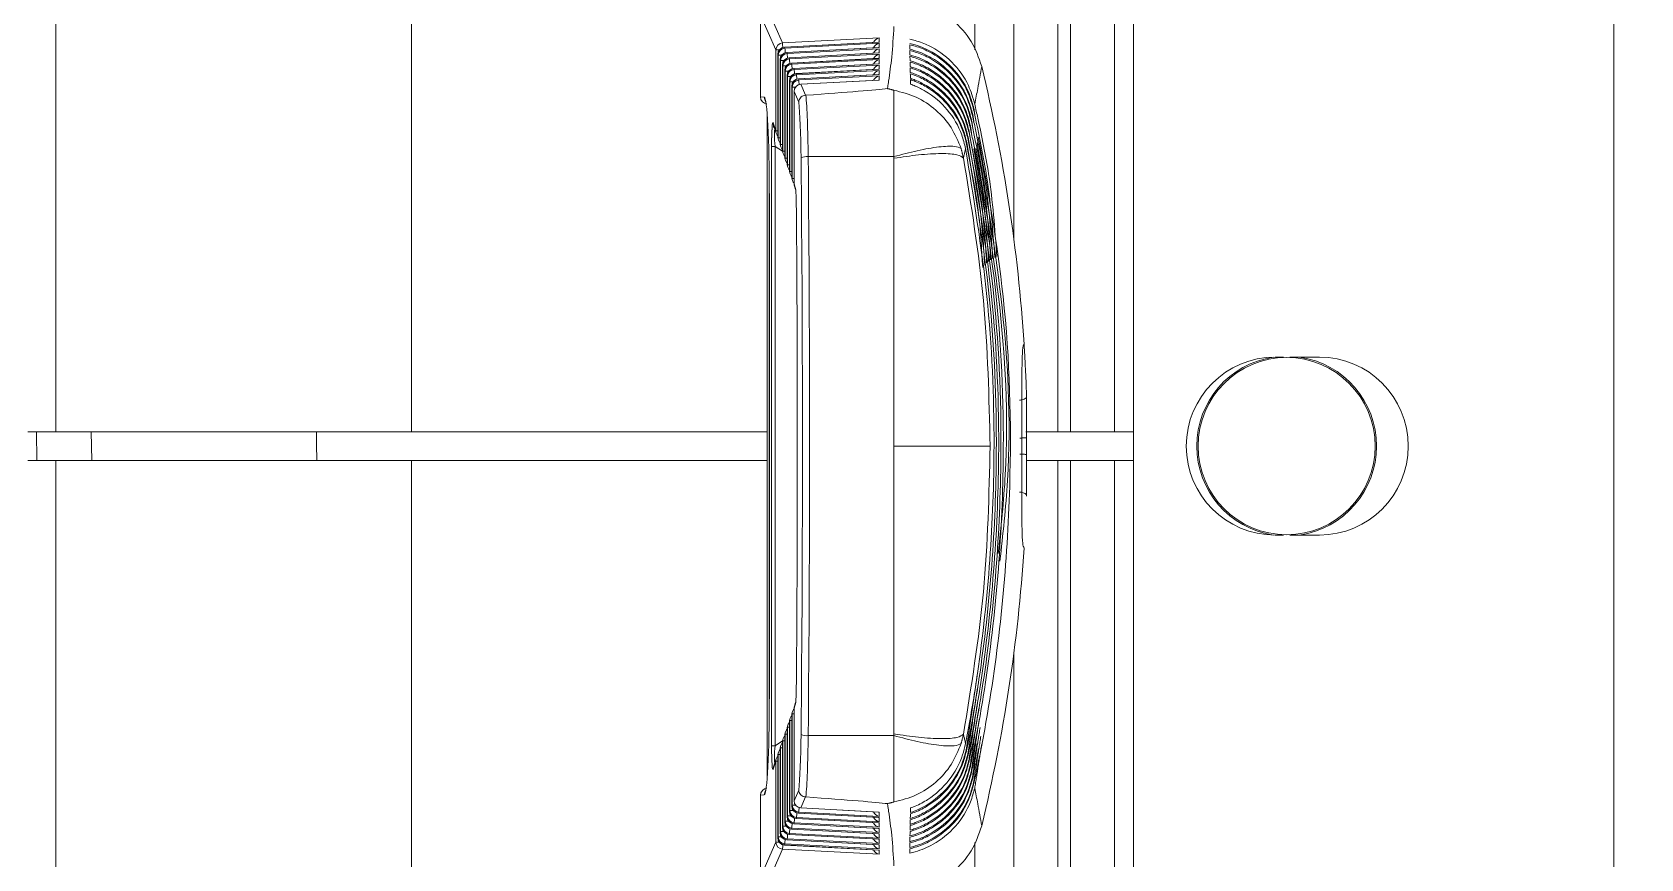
# Model space of a CAD drawing. Extents: x 2 to 136, y 1 to 99.
# Drawn here: x 101.306 to 103.567, y 44.71 to 45.872 of the extents above; entities that cross this region are included whole.
import ezdxf

# ---------------------------------------------------------------- set-up
doc = ezdxf.new("R2010")
doc.units = 0
doc.header["$MEASUREMENT"] = 0
doc.linetypes.add('SLD-Solid', pattern=[0])
doc.layers.add('OBJECT', color=7, linetype='CONTINUOUS')

msp = doc.modelspace()

# ---------------------------------------------------------------- linework, layer by layer
at = {"layer": 'OBJECT', "linetype": 'SLD-Solid', "lineweight": 15}
for p, q in [((103.5294, 44.4974), (103.5294, 53.47)), ((101.8394, 45.31), (101.8394, 47.2494)), ((102.6861, 45.5808), (102.6861, 47.2494)), ((101.3394, 45.31), (101.3394, 47.1549)), ((102.6312, 47.14), (102.6312, 45.8469)), ((102.748, 47.0698), (102.748, 45.31)), ((102.7654, 45.31), (102.7654, 46.2977)), ((102.8273, 46.2777), (102.8273, 45.31)), ((102.8544, 44.5417), (102.8544, 46.0383)), ((102.3394, 45.9055), (102.361, 45.8565)), ((102.3515, 45.8465), (102.3299, 45.8956)), ((102.3299, 45.7806), (102.3299, 45.8955)), ((102.361, 45.8565), (102.4969, 45.8635)), ((102.4957, 45.8576), (102.3636, 45.8505)), ((102.4969, 45.8576), (102.3637, 45.8504)), ((102.3643, 45.849), (102.4969, 45.8559)), ((102.4969, 45.8635), (102.4969, 45.8576)), ((102.4969, 45.8559), (102.4969, 45.85)), ((102.3515, 45.7327), (102.3515, 45.8465)), ((102.3562, 45.8465), (102.3515, 45.8465)), ((102.3542, 45.8405), (102.3542, 45.725)), ((102.3548, 45.8391), (102.3542, 45.8405)), ((102.3542, 45.8405), (102.3542, 45.725)), ((102.3542, 45.8405), (102.3542, 45.8405)), ((102.3595, 45.8391), (102.3548, 45.8391)), ((102.3548, 45.7232), (102.3548, 45.8391)), ((102.3574, 45.8331), (102.3574, 45.7155)), ((102.3575, 45.8331), (102.3574, 45.8331)), ((102.3581, 45.8317), (102.3575, 45.8331)), ((102.3575, 45.8331), (102.3575, 45.7155)), ((102.3581, 45.7137), (102.3581, 45.8317)), ((102.3628, 45.8317), (102.3581, 45.8317)), ((102.3636, 45.8505), (102.3637, 45.8504)), ((102.3637, 45.8504), (102.3643, 45.849)), ((102.4957, 45.85), (102.3669, 45.843)), ((102.4969, 45.85), (102.3669, 45.843)), ((102.3669, 45.843), (102.3675, 45.8416)), ((102.3669, 45.843), (102.3669, 45.843)), ((102.3675, 45.8416), (102.4969, 45.8483)), ((102.3678, 45.8352), (102.3675, 45.8416)), ((102.4957, 45.8424), (102.3702, 45.8356)), ((102.4969, 45.8424), (102.3702, 45.8355)), ((102.3702, 45.8356), (102.3702, 45.8355)), ((102.3702, 45.8355), (102.3708, 45.8341)), ((102.3708, 45.8341), (102.4969, 45.8407)), ((102.4957, 45.8348), (102.3735, 45.8282)), ((102.4969, 45.8347), (102.3735, 45.8281)), ((102.3741, 45.8267), (102.4969, 45.833)), ((102.4969, 45.8483), (102.4969, 45.8424)), ((102.4969, 45.8407), (102.4969, 45.8347)), ((102.4969, 45.833), (102.4969, 45.8271)), ((102.3607, 45.8256), (102.3607, 45.706)), ((102.3614, 45.8242), (102.3607, 45.8256)), ((102.3607, 45.8256), (102.3607, 45.706)), ((102.3607, 45.8256), (102.3607, 45.8256)), ((102.3614, 45.7042), (102.3614, 45.8242)), ((102.366, 45.8242), (102.3614, 45.8242)), ((102.364, 45.8182), (102.364, 45.6964)), ((102.3646, 45.8168), (102.364, 45.8182)), ((102.364, 45.8182), (102.364, 45.6964)), ((102.364, 45.8182), (102.364, 45.8182)), ((102.3693, 45.8168), (102.3646, 45.8168)), ((102.3646, 45.6946), (102.3646, 45.8168)), ((102.3673, 45.8107), (102.3673, 45.6869)), ((102.3679, 45.8093), (102.3673, 45.8107)), ((102.3673, 45.8107), (102.3673, 45.6869)), ((102.3673, 45.8107), (102.3673, 45.8107)), ((102.3679, 45.6851), (102.3679, 45.8093)), ((102.3726, 45.8093), (102.3679, 45.8093)), ((102.3735, 45.8282), (102.3735, 45.8281)), ((102.3735, 45.8281), (102.3741, 45.8267)), ((102.4957, 45.8271), (102.3767, 45.8207)), ((102.4969, 45.8271), (102.3767, 45.8207)), ((102.3767, 45.8207), (102.3774, 45.8192)), ((102.3767, 45.8207), (102.3767, 45.8207)), ((102.3774, 45.8192), (102.4969, 45.8254)), ((102.4957, 45.8195), (102.38, 45.8133)), ((102.4969, 45.8195), (102.38, 45.8132)), ((102.38, 45.8133), (102.38, 45.8132)), ((102.38, 45.8132), (102.3806, 45.8118)), ((102.3806, 45.8118), (102.4969, 45.8178)), ((102.4957, 45.8119), (102.3833, 45.8059)), ((102.4969, 45.8119), (102.3833, 45.8058)), ((102.3833, 45.8059), (102.3833, 45.8058)), ((102.3839, 45.8044), (102.4969, 45.8102)), ((102.4969, 45.8254), (102.4969, 45.8195)), ((102.4969, 45.8178), (102.4969, 45.8119)), ((102.4969, 45.8102), (102.4969, 45.8043)), ((102.3705, 45.8033), (102.3705, 45.6774)), ((102.3706, 45.8033), (102.3705, 45.8033)), ((102.3712, 45.8019), (102.3706, 45.8033)), ((102.3706, 45.8033), (102.3706, 45.6774)), ((102.3758, 45.8019), (102.3712, 45.8019)), ((102.3712, 45.6756), (102.3712, 45.8019)), ((102.3738, 45.7959), (102.3738, 45.6679)), ((102.3745, 45.7944), (102.3738, 45.7959)), ((102.3738, 45.7959), (102.3738, 45.6679)), ((102.3738, 45.7959), (102.3738, 45.7959)), ((102.3745, 45.6661), (102.3745, 45.7944)), ((102.3791, 45.7944), (102.3745, 45.7944)), ((102.3771, 45.7884), (102.3771, 45.6584)), ((102.3771, 45.7884), (102.3771, 45.6584)), ((102.3838, 45.7732), (102.3771, 45.7884)), ((102.3771, 45.7884), (102.3771, 45.7884)), ((102.3833, 45.8058), (102.3839, 45.8044)), ((102.4957, 45.8043), (102.3865, 45.7984)), ((102.3866, 45.7984), (102.3865, 45.7984)), ((102.4969, 45.8043), (102.3866, 45.7984)), ((102.3866, 45.7984), (102.3934, 45.7829)), ((102.3299, 45.7806), (102.3299, 45.7806)), ((102.3299, 45.7806), (102.3353, 45.7801)), ((102.3392, 45.7577), (102.3392, 44.8223)), ((102.3477, 45.744), (102.3515, 45.7327)), ((102.3482, 45.7407), (102.3521, 45.7295)), ((102.3483, 45.7404), (102.3483, 45.7376)), ((102.3542, 45.7327), (102.3515, 45.7327)), ((102.3542, 45.725), (102.3548, 45.7232)), ((102.3542, 45.725), (102.3542, 45.725)), ((102.3547, 45.7217), (102.3553, 45.72)), ((102.3548, 45.7232), (102.3574, 45.7232)), ((102.3574, 45.7155), (102.3575, 45.7155)), ((102.3575, 45.7155), (102.3581, 45.7137)), ((102.3455, 44.869), (102.3455, 45.711)), ((102.3455, 45.711), (102.3505, 45.711)), ((102.3609, 45.7042), (102.3505, 45.711)), ((102.3505, 45.711), (102.3505, 44.869)), ((102.358, 45.7122), (102.3586, 45.7104)), ((102.3581, 45.7137), (102.3607, 45.7137)), ((102.3607, 45.706), (102.3614, 45.7042)), ((102.3607, 45.706), (102.3607, 45.706)), ((102.3613, 45.7027), (102.3619, 45.7009)), ((102.3614, 45.7042), (102.364, 45.7042)), ((102.364, 45.6964), (102.3646, 45.6946)), ((102.364, 45.6964), (102.364, 45.6964)), ((102.3645, 45.6932), (102.3652, 45.6914)), ((102.3646, 45.6946), (102.3673, 45.6946)), ((102.5174, 45.6967), (102.3969, 45.6967)), ((102.3673, 45.6869), (102.3679, 45.6851)), ((102.3673, 45.6869), (102.3673, 45.6869)), ((102.3678, 45.6837), (102.3684, 45.6819)), ((102.3679, 45.6851), (102.3705, 45.6851)), ((102.3705, 45.6774), (102.3706, 45.6774)), ((102.3706, 45.6774), (102.3712, 45.6756)), ((102.3711, 45.6742), (102.3717, 45.6723)), ((102.3712, 45.6756), (102.3738, 45.6756)), ((102.3738, 45.6679), (102.3745, 45.6661)), ((102.3738, 45.6679), (102.3738, 45.6679)), ((102.3744, 45.6647), (102.375, 45.6628)), ((102.3745, 45.6661), (102.3771, 45.6661)), ((102.3771, 45.6584), (102.3788, 45.6535)), ((102.3771, 45.6584), (102.3771, 45.6584)), ((102.3776, 45.6551), (102.3793, 45.6503)), ((102.3423, 45.645), (102.3423, 44.935)), ((102.3424, 45.645), (102.3423, 45.645)), ((102.3424, 45.645), (102.3424, 44.935)), ((102.7004, 45.4334), (102.7004, 45.4334)), ((103.065, 45.415), (103.0534, 45.415)), ((103.1154, 45.415), (103.0737, 45.415)), ((101.3129, 45.27), (101.3125, 45.31)), ((101.3901, 45.27), (101.3894, 45.31)), ((102.3392, 45.31), (101.8394, 45.31)), ((102.8544, 45.31), (102.8273, 45.31)), ((101.3394, 43.4251), (101.3394, 45.27)), ((101.8394, 45.27), (102.3392, 45.27)), ((101.8394, 43.3306), (101.8394, 45.27)), ((102.748, 45.27), (102.748, 43.5102)), ((102.7654, 44.2823), (102.7654, 45.27)), ((102.8273, 45.27), (102.8544, 45.27)), ((102.8273, 45.27), (102.8273, 44.3023)), ((103.0534, 45.165), (103.065, 45.165)), ((103.0737, 45.165), (103.1154, 45.165)), ((102.7004, 45.1466), (102.7004, 45.1466)), ((102.6861, 43.3306), (102.6861, 44.9992)), ((102.3424, 44.935), (102.3423, 44.935)), ((102.3771, 44.9216), (102.3788, 44.9264)), ((102.3793, 44.9297), (102.3776, 44.9248)), ((102.3705, 44.9026), (102.3705, 44.7767)), ((102.3706, 44.9026), (102.3705, 44.9026)), ((102.3712, 44.9044), (102.3706, 44.9026)), ((102.3706, 44.9026), (102.3706, 44.7767)), ((102.3717, 44.9076), (102.3711, 44.9058)), ((102.3712, 44.7781), (102.3712, 44.9044)), ((102.3738, 44.9044), (102.3712, 44.9044)), ((102.3745, 44.9139), (102.3738, 44.9121)), ((102.3738, 44.9121), (102.3738, 44.7841)), ((102.3738, 44.9121), (102.3738, 44.7841)), ((102.3738, 44.9121), (102.3738, 44.9121)), ((102.375, 44.9172), (102.3744, 44.9153)), ((102.3771, 44.9139), (102.3745, 44.9139)), ((102.3745, 44.7856), (102.3745, 44.9139)), ((102.3771, 44.9216), (102.3771, 44.7916)), ((102.3771, 44.9216), (102.3771, 44.7916)), ((102.3771, 44.9216), (102.3771, 44.9216)), ((102.3619, 44.8791), (102.3613, 44.8773)), ((102.3646, 44.8854), (102.364, 44.8835)), ((102.364, 44.8835), (102.364, 44.7618)), ((102.364, 44.8835), (102.364, 44.7618)), ((102.364, 44.8835), (102.364, 44.8835)), ((102.3652, 44.8886), (102.3645, 44.8868)), ((102.3646, 44.7632), (102.3646, 44.8854)), ((102.3673, 44.8854), (102.3646, 44.8854)), ((102.3679, 44.8949), (102.3673, 44.8931)), ((102.3673, 44.8931), (102.3673, 44.7692)), ((102.3673, 44.8931), (102.3673, 44.7692)), ((102.3673, 44.8931), (102.3673, 44.8931)), ((102.3684, 44.8981), (102.3678, 44.8963)), ((102.3705, 44.8949), (102.3679, 44.8949)), ((102.3679, 44.7707), (102.3679, 44.8949)), ((102.5174, 44.8833), (102.3969, 44.8833)), ((102.3455, 44.869), (102.3505, 44.869)), ((102.3609, 44.8758), (102.3505, 44.869)), ((102.3548, 44.8568), (102.3542, 44.855)), ((102.3553, 44.86), (102.3547, 44.8583)), ((102.3574, 44.8568), (102.3548, 44.8568)), ((102.3548, 44.7409), (102.3548, 44.8568)), ((102.3574, 44.8645), (102.3574, 44.7469)), ((102.3575, 44.8645), (102.3574, 44.8645)), ((102.3581, 44.8663), (102.3575, 44.8645)), ((102.3575, 44.8645), (102.3575, 44.7469)), ((102.3586, 44.8696), (102.358, 44.8678)), ((102.3607, 44.8663), (102.3581, 44.8663)), ((102.3581, 44.7483), (102.3581, 44.8663)), ((102.3614, 44.8758), (102.3607, 44.874)), ((102.3607, 44.874), (102.3607, 44.7544)), ((102.3607, 44.874), (102.3607, 44.7544)), ((102.3607, 44.874), (102.3607, 44.874)), ((102.3614, 44.7558), (102.3614, 44.8758)), ((102.364, 44.8758), (102.3614, 44.8758)), ((102.3477, 44.836), (102.3515, 44.8473)), ((102.3521, 44.8505), (102.3482, 44.8393)), ((102.3515, 44.8473), (102.3542, 44.8473)), ((102.3515, 44.7335), (102.3515, 44.8473)), ((102.3542, 44.855), (102.3542, 44.7395)), ((102.3542, 44.855), (102.3542, 44.7395)), ((102.3542, 44.855), (102.3542, 44.855)), ((102.3299, 44.7994), (102.3353, 44.7999)), ((102.3299, 44.7994), (102.3299, 44.6845)), ((102.3299, 44.7994), (102.3299, 44.7994)), ((102.3838, 44.8068), (102.3771, 44.7916)), ((102.3771, 44.7916), (102.3771, 44.7916)), ((102.3866, 44.7816), (102.3934, 44.7971)), ((102.3673, 44.7692), (102.3679, 44.7707)), ((102.3673, 44.7692), (102.3673, 44.7692)), ((102.3679, 44.7707), (102.3726, 44.7707)), ((102.3705, 44.7767), (102.3706, 44.7767)), ((102.3706, 44.7767), (102.3712, 44.7781)), ((102.3712, 44.7781), (102.3758, 44.7781)), ((102.3738, 44.7841), (102.3745, 44.7856)), ((102.3738, 44.7841), (102.3738, 44.7841)), ((102.3745, 44.7856), (102.3791, 44.7856)), ((102.3806, 44.7682), (102.38, 44.7668)), ((102.38, 44.7668), (102.4969, 44.7605)), ((102.38, 44.7668), (102.38, 44.7667)), ((102.38, 44.7667), (102.4957, 44.7605)), ((102.4969, 44.7622), (102.3806, 44.7682)), ((102.3839, 44.7756), (102.3833, 44.7742)), ((102.3833, 44.7742), (102.4969, 44.7681)), ((102.3833, 44.7742), (102.3833, 44.7741)), ((102.3833, 44.7741), (102.4957, 44.7681)), ((102.4969, 44.7698), (102.3839, 44.7756)), ((102.3865, 44.7816), (102.4957, 44.7757)), ((102.3865, 44.7816), (102.3866, 44.7816)), ((102.3866, 44.7816), (102.4969, 44.7757)), ((102.4969, 44.7757), (102.4969, 44.7698)), ((102.4969, 44.7681), (102.4969, 44.7622)), ((102.3574, 44.7469), (102.3575, 44.7469)), ((102.3575, 44.7469), (102.3581, 44.7483)), ((102.3581, 44.7483), (102.3628, 44.7483)), ((102.3607, 44.7544), (102.3614, 44.7558)), ((102.3607, 44.7544), (102.3607, 44.7544)), ((102.3614, 44.7558), (102.366, 44.7558)), ((102.364, 44.7618), (102.3646, 44.7632)), ((102.364, 44.7618), (102.364, 44.7618)), ((102.3646, 44.7632), (102.3693, 44.7632)), ((102.3708, 44.7459), (102.3702, 44.7445)), ((102.3702, 44.7445), (102.4969, 44.7376)), ((102.3702, 44.7445), (102.3702, 44.7444)), ((102.3702, 44.7444), (102.4957, 44.7376)), ((102.4969, 44.7393), (102.3708, 44.7459)), ((102.3741, 44.7533), (102.3735, 44.7519)), ((102.3735, 44.7519), (102.4969, 44.7452)), ((102.3735, 44.7519), (102.3735, 44.7518)), ((102.3735, 44.7518), (102.4957, 44.7452)), ((102.4969, 44.747), (102.3741, 44.7533)), ((102.3774, 44.7608), (102.3767, 44.7593)), ((102.3767, 44.7593), (102.4957, 44.7529)), ((102.3767, 44.7593), (102.4969, 44.7529)), ((102.3767, 44.7593), (102.3767, 44.7593)), ((102.4969, 44.7546), (102.3774, 44.7608)), ((102.4969, 44.7605), (102.4969, 44.7546)), ((102.4969, 44.7529), (102.4969, 44.747)), ((102.4969, 44.7452), (102.4969, 44.7393)), ((102.3515, 44.7335), (102.3299, 44.6844)), ((102.3394, 44.6745), (102.361, 44.7235)), ((102.3515, 44.7335), (102.3562, 44.7335)), ((102.3542, 44.7395), (102.3548, 44.7409)), ((102.3542, 44.7395), (102.3542, 44.7395)), ((102.3548, 44.7409), (102.3595, 44.7409)), ((102.4969, 44.7165), (102.361, 44.7235)), ((102.3637, 44.7296), (102.3636, 44.7295)), ((102.3636, 44.7295), (102.4957, 44.7224)), ((102.3643, 44.731), (102.3637, 44.7296)), ((102.3637, 44.7296), (102.4969, 44.7224)), ((102.4969, 44.7241), (102.3643, 44.731)), ((102.3675, 44.7384), (102.3669, 44.737)), ((102.3669, 44.737), (102.4957, 44.73)), ((102.3669, 44.737), (102.4969, 44.73)), ((102.3669, 44.737), (102.3669, 44.737)), ((102.4969, 44.7317), (102.3675, 44.7384)), ((102.4969, 44.7376), (102.4969, 44.7317)), ((102.4969, 44.73), (102.4969, 44.7241)), ((102.4969, 44.7224), (102.4969, 44.7165)), ((102.6312, 44.7333), (102.6312, 43.44))]:
    msp.add_line(p, q, dxfattribs=at)
at = {"layer": 'OBJECT', "linetype": 'SLD-Solid', "lineweight": 15, "flags": 128}
for points in [[(102.3741, 45.8267), (102.3741, 45.8263), (102.3741, 45.8256), (102.3742, 45.8246), (102.3742, 45.8234), (102.3743, 45.8219), (102.3744, 45.8203), (102.3744, 45.8203)], [(102.3774, 45.8192), (102.3774, 45.8189), (102.3774, 45.8182), (102.3774, 45.8172), (102.3775, 45.8159), (102.3775, 45.8145), (102.3776, 45.8129), (102.3776, 45.8129)], [(102.3806, 45.8118), (102.3806, 45.8114), (102.3807, 45.8107), (102.3807, 45.8097), (102.3808, 45.8085), (102.3808, 45.807), (102.3809, 45.8054), (102.3809, 45.8054)], [(102.3839, 45.8044), (102.3839, 45.804), (102.3839, 45.8033), (102.384, 45.8023), (102.384, 45.8011), (102.3841, 45.7996), (102.3842, 45.798), (102.3842, 45.798)], [(102.3774, 44.7608), (102.3774, 44.7611), (102.3774, 44.7618), (102.3774, 44.7628), (102.3775, 44.7641), (102.3775, 44.7655), (102.3776, 44.7671), (102.3776, 44.7671)], [(102.3806, 44.7682), (102.3806, 44.7686), (102.3807, 44.7693), (102.3807, 44.7703), (102.3808, 44.7715), (102.3808, 44.7729), (102.3809, 44.7746), (102.3809, 44.7746)], [(102.3839, 44.7756), (102.3839, 44.776), (102.3839, 44.7767), (102.384, 44.7777), (102.384, 44.7789), (102.3841, 44.7804), (102.3842, 44.782), (102.3842, 44.782)], [(102.3741, 44.7533), (102.3741, 44.7537), (102.3741, 44.7544), (102.3742, 44.7554), (102.3742, 44.7566), (102.3743, 44.7581), (102.3744, 44.7597), (102.3744, 44.7597)]]:
    msp.add_lwpolyline(points, dxfattribs=at)
at = {"layer": 'OBJECT', "linetype": 'SLD-Solid', "lineweight": 15}
msp.add_circle((103.0694, 45.29), 0.1245, dxfattribs=at)
for centre, radius, start, end in [((104.1544, 45.29), 1.5, 209.9264, 65.3757), ((102.3616, 45.8464), 0.01, 93.231, 179.4238), ((102.5849, 45.8623), 0.224, 181.5072, 183.1459), ((102.3642, 45.8405), 0.01, 93.0837, 180), ((102.3642, 45.8404), 0.01, 93.2344, 179.4212), ((102.3648, 45.839), 0.01, 93.2344, 179.4212), ((102.3674, 45.8331), 0.01, 93.0837, 180), ((102.3675, 45.833), 0.01, 93.2327, 179.4229), ((102.3681, 45.8316), 0.01, 93.2344, 179.4221), ((102.3707, 45.8256), 0.01, 93.0837, 180), ((102.3708, 45.8255), 0.01, 93.2344, 179.4212), ((102.3714, 45.8241), 0.01, 93.2353, 179.4204), ((102.6629, 45.8579), 0.2987, 181.7118, 182.939), ((102.7362, 45.8458), 0.3656, 181.8241, 182.8245), ((102.374, 45.8182), 0.01, 93.0837, 180), ((102.374, 45.8181), 0.01, 93.2327, 179.4229), ((102.3747, 45.8167), 0.01, 93.2349, 179.4216), ((102.3773, 45.8107), 0.01, 93.0837, 180), ((102.3773, 45.8106), 0.01, 93.2344, 179.4212), ((102.3779, 45.8092), 0.01, 93.2344, 179.4221), ((102.3805, 45.8033), 0.01, 93.0837, 180), ((102.3806, 45.8032), 0.01, 93.2327, 179.4229), ((102.3812, 45.8018), 0.01, 93.2344, 179.4212), ((102.3838, 45.7959), 0.01, 93.0837, 180), ((100.4549, 45.29), 2.25, 3.6537, 13.7101), ((102.3839, 45.7958), 0.01, 93.2344, 179.4212), ((102.3845, 45.7943), 0.01, 93.2327, 179.4238), ((102.3871, 45.7884), 0.01, 93.0837, 180), ((102.3871, 45.7883), 0.01, 93.2344, 179.4212), ((102.3399, 45.7806), 0.01, 180, 265), ((102.3453, 45.7801), 0.01, 179.9763, 217.6334), ((102.6941, 45.7152), 0.3486, 176.0424, 180.697), ((102.3574, 45.7439), 0.00976, 179.5291, 198.9763), ((102.3613, 45.7326), 0.00976, 179.5291, 198.9763), ((102.3615, 45.7327), 0.01, 198.9828, 222.7995), ((102.3642, 45.725), 0.01, 180, 198.9828), ((102.3639, 45.7249), 0.00976, 179.5278, 198.9777), ((102.3646, 45.7231), 0.00976, 179.5275, 198.9763), ((102.3648, 45.7232), 0.01, 198.9828, 222.774), ((102.3674, 45.7155), 0.01, 180, 198.9828), ((102.3672, 45.7154), 0.00975, 179.5223, 198.9865), ((102.3678, 45.7136), 0.00976, 179.5291, 198.9763), ((102.3681, 45.7137), 0.01, 198.9828, 222.7486), ((102.3707, 45.706), 0.01, 180, 198.9828), ((102.3705, 45.7059), 0.00975, 179.5226, 198.9879), ((102.3711, 45.7041), 0.00975, 179.5262, 198.9827), ((102.3713, 45.7042), 0.01, 198.9828, 222.7231), ((102.374, 45.6964), 0.01, 180, 198.9828), ((102.3738, 45.6964), 0.00975, 179.5239, 198.9866), ((102.3744, 45.6946), 0.00976, 179.5291, 198.9763), ((102.3948, 45.6797), 0.0171, 82.9726, 117.5467), ((102.3746, 45.6946), 0.01, 198.9828, 222.6976), ((102.3773, 45.6869), 0.01, 180, 198.9828), ((102.377, 45.6869), 0.00975, 179.5226, 198.9879), ((102.3777, 45.685), 0.00976, 179.5278, 198.9777), ((102.3779, 45.6851), 0.01, 198.9828, 222.6721), ((102.3805, 45.6774), 0.01, 180, 198.9828), ((102.3803, 45.6773), 0.00975, 179.5239, 198.9866), ((102.3809, 45.6755), 0.00976, 179.5291, 198.9763), ((102.3812, 45.6756), 0.01, 198.9828, 222.6466), ((102.3838, 45.6679), 0.01, 180, 198.9828), ((102.3836, 45.6678), 0.00975, 179.5262, 198.9827), ((102.3842, 45.666), 0.00976, 179.5278, 198.9777), ((102.3844, 45.6661), 0.01, 198.9828, 222.6211), ((102.3871, 45.6584), 0.01, 180, 198.9828), ((102.3868, 45.6583), 0.00975, 179.5239, 198.9866), ((102.3885, 45.6535), 0.00976, 179.5278, 198.9777), ((103.0534, 45.29), 0.125, 90, 270), ((103.0694, 45.29), 0.1263, 98.4067, 261.5933), ((103.0694, 45.29), 0.1263, 278.3307, 81.6693), ((103.1154, 45.29), 0.125, 270, 90), ((100.4549, 45.29), 2.25, 346.2899, 356.3463), ((102.3871, 44.9216), 0.01, 161.0172, 180), ((102.3868, 44.9217), 0.00975, 161.0134, 180.4761), ((102.3885, 44.9265), 0.00976, 161.0223, 180.4722), ((102.3779, 44.8949), 0.01, 137.3279, 161.0172), ((102.3805, 44.9026), 0.01, 161.0172, 180), ((102.3803, 44.9027), 0.00975, 161.0134, 180.4761), ((102.3809, 44.9045), 0.00976, 161.0237, 180.4709), ((102.3812, 44.9044), 0.01, 137.3534, 161.0172), ((102.3838, 44.9121), 0.01, 161.0172, 180), ((102.3836, 44.9122), 0.00975, 161.0135, 180.4777), ((102.3842, 44.914), 0.00976, 161.0223, 180.4722), ((102.3844, 44.9139), 0.01, 137.3789, 161.0172), ((102.3711, 44.8759), 0.00975, 161.0135, 180.4777), ((102.3713, 44.8758), 0.01, 137.2769, 161.0172), ((102.374, 44.8835), 0.01, 161.0172, 180), ((102.3738, 44.8836), 0.00975, 161.0134, 180.4761), ((102.3744, 44.8854), 0.00976, 161.0237, 180.4709), ((102.3746, 44.8854), 0.01, 137.3024, 161.0172), ((102.3773, 44.8931), 0.01, 161.0172, 180), ((102.377, 44.8931), 0.00975, 161.0135, 180.4777), ((102.3777, 44.895), 0.00976, 161.0237, 180.4725), ((102.3948, 44.9002), 0.0171, 242.4533, 277.0274), ((102.3642, 44.855), 0.01, 161.0172, 180), ((102.3639, 44.8551), 0.00976, 161.0223, 180.4722), ((102.3646, 44.8569), 0.00976, 161.0237, 180.4725), ((102.3648, 44.8568), 0.01, 137.226, 161.0172), ((102.3674, 44.8645), 0.01, 161.0172, 180), ((102.3672, 44.8646), 0.00975, 161.0134, 180.4761), ((102.3678, 44.8664), 0.00976, 161.0237, 180.4709), ((102.3681, 44.8663), 0.01, 137.2514, 161.0172), ((102.3707, 44.874), 0.01, 161.0172, 180), ((102.3705, 44.8741), 0.00975, 161.0173, 180.4738), ((102.3574, 44.8361), 0.00976, 161.0237, 180.4709), ((102.3613, 44.8473), 0.00976, 161.0223, 180.4722), ((102.3615, 44.8473), 0.01, 137.2005, 161.0172), ((102.3399, 44.7994), 0.01, 95, 180), ((102.3453, 44.7999), 0.01, 142.3666, 180.0237), ((102.3871, 44.7916), 0.01, 180, 266.9163), ((102.3871, 44.7917), 0.01, 180.5798, 266.7629), ((102.3773, 44.7692), 0.01, 180, 266.9163), ((102.3773, 44.7693), 0.01, 180.5798, 266.7629), ((102.3779, 44.7708), 0.01, 180.5769, 266.7683), ((102.3805, 44.7767), 0.01, 180, 266.9163), ((102.3806, 44.7768), 0.01, 180.5778, 266.7683), ((102.3812, 44.7782), 0.01, 180.5763, 266.7697), ((102.3838, 44.7841), 0.01, 180, 266.9163), ((102.3839, 44.7842), 0.01, 180.5778, 266.7683), ((102.3845, 44.7857), 0.01, 180.5769, 266.7683), ((102.3674, 44.7469), 0.01, 180, 266.9163), ((102.3675, 44.747), 0.01, 180.5778, 266.7683), ((102.3681, 44.7484), 0.01, 180.5769, 266.7683), ((102.3707, 44.7544), 0.01, 180, 266.9163), ((102.3708, 44.7545), 0.01, 180.5778, 266.7683), ((102.3714, 44.7559), 0.01, 180.5806, 266.762), ((102.374, 44.7618), 0.01, 180, 266.9163), ((102.374, 44.7619), 0.01, 180.5798, 266.7629), ((102.3747, 44.7633), 0.01, 180.576, 266.7692), ((101.579, 44.7736), 0.7894, 357.4426, 357.9064), ((102.6305, 44.7385), 0.2598, 176.9718, 178.3796), ((102.3616, 44.7336), 0.01, 180.5769, 266.7683), ((102.3642, 44.7395), 0.01, 180, 266.9163), ((102.3642, 44.7396), 0.01, 180.5798, 266.7629), ((102.3648, 44.741), 0.01, 180.5798, 266.7629), ((102.6218, 44.7161), 0.2609, 176.9702, 178.3768), ((102.6479, 44.7227), 0.2838, 177.0287, 178.3206)]:
    msp.add_arc(centre, radius, start, end, dxfattribs=at)
for centre, major_axis, ratio, start_param, end_param in [((102.4974, 45.8536), (0.00731, 0.0077), 0.885668, 0.872583, 1.900342), ((102.4974, 45.846), (0.00731, 0.0077), 0.885668, 0.872583, 1.900342), ((102.4974, 45.8384), (0.00731, 0.0077), 0.885668, 0.872583, 1.900342), ((102.4974, 45.8307), (0.00731, 0.0077), 0.885668, 0.872583, 1.900342), ((102.4974, 45.8231), (0.00731, 0.0077), 0.885668, 0.872583, 1.900342), ((102.4974, 45.8155), (0.00731, 0.0077), 0.885668, 0.872583, 1.900342), ((102.4974, 45.8079), (0.00731, 0.0077), 0.885668, 0.872583, 1.900342), ((102.4974, 45.8003), (0.00731, 0.0077), 0.885668, 0.872583, 1.900342), ((100.2277, 45.675), (2.2897, 0.1191), 0.00637, 5.952606, 6.193719), ((102.3352, 45.6446), (0, 0.1355), 0.052561, 4.715395, 6.278595), ((102.3812, 45.675), (0, 0.11), 0.052802, 4.894143, 5.815677), ((102.3912, 45.675), (0, 0.12), 0.048402, 4.894143, 5.830764), ((102.3481, 45.6963), (-0.0008, 0.0482), 0.049658, 6.132152, 7.543678), ((102.358, 45.6963), (-0.0068, 0.04), 0.131783, 0.235307, 0.687541), ((102.358, 45.6963), (-0.0068, 0.04), 0.131783, 0.687541, 1.17247), ((102.2706, 45.29), (0, 2.24), 0.052802, 4.530635, 4.894143), ((102.2806, 45.29), (0, 2.25), 0.052568, 4.530635, 4.894143), ((102.2671, 45.29), (0, 2.1693), 0.052827, 4.557874, 4.866904), ((102.7117, 45.29), (0, 0.1429), 0.054262, 1.485384, 1.656209), ((102.3352, 44.9354), (0, 0.1355), 0.052561, 3.146183, 4.709383), ((102.3812, 44.905), (0, 0.11), 0.052802, 3.609101, 4.530635), ((102.3912, 44.905), (0, 0.12), 0.048402, 3.594014, 4.530635), ((102.3481, 44.8837), (0.0008, 0.0482), 0.049658, 1.8811, 3.292626), ((102.358, 44.8837), (0.0068, 0.04), 0.131783, 1.969122, 2.906286), ((100.2277, 44.905), (2.2897, -0.1191), 0.00637, 0.089466, 0.33058), ((102.4974, 44.7797), (-0.00731, 0.0077), 0.885668, 1.241251, 2.26901), ((102.4974, 44.7721), (-0.00731, 0.0077), 0.885668, 1.241251, 2.26901), ((102.4974, 44.7645), (-0.00731, 0.0077), 0.885668, 1.241251, 2.26901), ((102.4974, 44.7569), (-0.00731, 0.0077), 0.885668, 1.241251, 2.26901), ((102.4974, 44.7493), (-0.00731, 0.0077), 0.885668, 1.241251, 2.26901), ((102.4974, 44.7416), (-0.00731, 0.0077), 0.885668, 1.241251, 2.26901), ((102.4974, 44.734), (-0.00731, 0.0077), 0.885668, 1.241251, 2.26901), ((102.4974, 44.7264), (-0.00731, 0.0077), 0.885668, 1.241251, 2.26901)]:
    msp.add_ellipse(centre, major_axis=major_axis, ratio=ratio, start_param=start_param, end_param=end_param, dxfattribs=at)
for points, knots in [([(102.5246, 45.915), (102.5381, 45.9136), (102.565, 45.9109), (102.6007, 45.8901), (102.6281, 45.8604), (102.6366, 45.8355), (102.6408, 45.8234)], [0, 0, 0, 0, 0.253584, 0.507164, 0.760847, 1, 1, 1, 1]), ([(102.5084, 45.7923), (102.5085, 45.793), (102.509, 45.7966), (102.5112, 45.8113), (102.5152, 45.8398), (102.5166, 45.8653), (102.5174, 45.8796)], [0, 0, 0, 0, 0.024148, 0.120739, 0.507103, 1, 1, 1, 1]), ([(102.5396, 45.8619), (102.5422, 45.8612), (102.5513, 45.859), (102.5727, 45.8508), (102.6003, 45.831), (102.6221, 45.8012), (102.6285, 45.7794), (102.6311, 45.7705)], [0, 0, 0, 0, 0.059775, 0.20716, 0.501411, 0.795934, 1, 1, 1, 1]), ([(102.6298, 45.7641), (102.6281, 45.7705), (102.6228, 45.7901), (102.6044, 45.8193), (102.5763, 45.8422), (102.5533, 45.8522), (102.5423, 45.855), (102.5397, 45.8556)], [0, 0, 0, 0, 0.148505, 0.448597, 0.748256, 0.940445, 1, 1, 1, 1]), ([(102.5397, 45.8538), (102.5423, 45.8532), (102.5514, 45.8509), (102.5726, 45.8423), (102.5999, 45.8222), (102.6209, 45.7924), (102.6271, 45.771), (102.6295, 45.7624)], [0, 0, 0, 0, 0.059496, 0.20846, 0.505894, 0.803609, 1, 1, 1, 1]), ([(102.5398, 45.8476), (102.5398, 45.8484), (102.5398, 45.8505), (102.5397, 45.8526), (102.5397, 45.8538)], [0, 0, 0, 0, 0.412531, 1, 1, 1, 1]), ([(102.6282, 45.7561), (102.6265, 45.7625), (102.6213, 45.7821), (102.603, 45.8114), (102.5753, 45.8341), (102.5528, 45.8441), (102.5424, 45.8469), (102.5398, 45.8476)], [0, 0, 0, 0, 0.150135, 0.453531, 0.756488, 0.940721, 1, 1, 1, 1]), ([(102.5399, 45.8458), (102.5424, 45.8451), (102.5514, 45.8426), (102.5724, 45.8338), (102.5995, 45.8133), (102.6198, 45.7835), (102.6257, 45.7625), (102.6279, 45.7544)], [0, 0, 0, 0, 0.059218, 0.209832, 0.510595, 0.811654, 1, 1, 1, 1]), ([(102.54, 45.8395), (102.54, 45.8404), (102.5399, 45.8425), (102.5399, 45.8445), (102.5399, 45.8458)], [0, 0, 0, 0, 0.412496, 1, 1, 1, 1]), ([(102.6266, 45.748), (102.6249, 45.7545), (102.6197, 45.7741), (102.6016, 45.8035), (102.5743, 45.826), (102.5524, 45.8359), (102.5425, 45.8388), (102.54, 45.8395)], [0, 0, 0, 0, 0.151845, 0.458695, 0.765102, 0.940995, 1, 1, 1, 1]), ([(102.54, 45.8377), (102.5425, 45.837), (102.5514, 45.8344), (102.5723, 45.8252), (102.599, 45.8043), (102.6186, 45.7747), (102.6242, 45.7541), (102.6263, 45.7464)], [0, 0, 0, 0, 0.058943, 0.211284, 0.515533, 0.820091, 1, 1, 1, 1]), ([(102.5401, 45.8314), (102.5401, 45.8322), (102.5401, 45.8344), (102.54, 45.8364), (102.54, 45.8377)], [0, 0, 0, 0, 0.412465, 1, 1, 1, 1]), ([(102.625, 45.74), (102.6233, 45.7465), (102.6182, 45.7661), (102.6001, 45.7956), (102.5733, 45.8179), (102.552, 45.8278), (102.5426, 45.8306), (102.5401, 45.8314)], [0, 0, 0, 0, 0.153634, 0.464105, 0.774128, 0.941266, 1, 1, 1, 1]), ([(102.5402, 45.8295), (102.5426, 45.8288), (102.5514, 45.8261), (102.5721, 45.8166), (102.5986, 45.7953), (102.6174, 45.7658), (102.6227, 45.7456), (102.6246, 45.7384)], [0, 0, 0, 0, 0.058671, 0.212823, 0.520728, 0.828955, 1, 1, 1, 1]), ([(102.5403, 45.8232), (102.5403, 45.8241), (102.5402, 45.8262), (102.5402, 45.8283), (102.5402, 45.8295)], [0, 0, 0, 0, 0.412428, 1, 1, 1, 1]), ([(102.6233, 45.732), (102.6216, 45.7385), (102.6166, 45.7581), (102.5986, 45.7876), (102.5723, 45.8097), (102.5515, 45.8196), (102.5427, 45.8224), (102.5403, 45.8232)], [0, 0, 0, 0, 0.15551, 0.469778, 0.78359, 0.941533, 1, 1, 1, 1]), ([(102.5403, 45.8214), (102.5427, 45.8206), (102.5515, 45.8178), (102.5719, 45.808), (102.5981, 45.7862), (102.6161, 45.7568), (102.6212, 45.7371), (102.623, 45.7304)], [0, 0, 0, 0, 0.058402, 0.214452, 0.526192, 0.838269, 1, 1, 1, 1]), ([(102.5405, 45.815), (102.5404, 45.8159), (102.5404, 45.818), (102.5403, 45.8201), (102.5403, 45.8214)], [0, 0, 0, 0, 0.412395, 1, 1, 1, 1]), ([(102.6216, 45.724), (102.62, 45.7305), (102.615, 45.7501), (102.5971, 45.7797), (102.5712, 45.8016), (102.5511, 45.8114), (102.5428, 45.8142), (102.5405, 45.815)], [0, 0, 0, 0, 0.157483, 0.475733, 0.793525, 0.941799, 1, 1, 1, 1]), ([(102.5405, 45.8132), (102.5428, 45.8124), (102.5515, 45.8094), (102.5718, 45.7993), (102.5975, 45.7771), (102.6149, 45.7479), (102.6197, 45.7286), (102.6213, 45.7224)], [0, 0, 0, 0, 0.058136, 0.216179, 0.531949, 0.848067, 1, 1, 1, 1]), ([(102.5406, 45.8067), (102.5406, 45.8076), (102.5406, 45.8098), (102.5405, 45.8119), (102.5405, 45.8132)], [0, 0, 0, 0, 0.412352, 1, 1, 1, 1]), ([(102.6199, 45.716), (102.6183, 45.7225), (102.6134, 45.7422), (102.5956, 45.7718), (102.5701, 45.7934), (102.5506, 45.8031), (102.5429, 45.8059), (102.5406, 45.8067)], [0, 0, 0, 0, 0.159552, 0.48199, 0.803962, 0.94206, 1, 1, 1, 1]), ([(102.6408, 45.8233), (102.639, 45.813), (102.6359, 45.7954), (102.6325, 45.7778), (102.6311, 45.7705)], [0, 0, 0, 0, 0.58145, 1, 1, 1, 1]), ([(102.5174, 45.6967), (102.5174, 45.7074), (102.5174, 45.7287), (102.5174, 45.756), (102.5174, 45.778), (102.5174, 45.786), (102.5174, 45.79)], [0, 0, 0, 0, 0.250001, 0.499999, 0.750001, 1, 1, 1, 1]), ([(102.5174, 45.79), (102.5281, 45.7873), (102.5495, 45.7818), (102.5771, 45.7631), (102.5995, 45.7384), (102.6077, 45.718), (102.6119, 45.7079)], [0, 0, 0, 0, 0.25, 0.499999, 0.75, 1, 1, 1, 1]), ([(102.5407, 45.8049), (102.5429, 45.8041), (102.5515, 45.801), (102.5716, 45.7906), (102.597, 45.768), (102.6136, 45.7389), (102.6181, 45.7201), (102.6195, 45.7144)], [0, 0, 0, 0, 0.057873, 0.218012, 0.538017, 0.858387, 1, 1, 1, 1]), ([(102.5408, 45.7984), (102.5408, 45.7993), (102.5407, 45.8015), (102.5407, 45.8036), (102.5407, 45.8049)], [0, 0, 0, 0, 0.412313, 1, 1, 1, 1]), ([(102.6181, 45.708), (102.6165, 45.7145), (102.6117, 45.7342), (102.5941, 45.7639), (102.5691, 45.7852), (102.5502, 45.7949), (102.543, 45.7976), (102.5408, 45.7984)], [0, 0, 0, 0, 0.161729, 0.488571, 0.814942, 0.942319, 1, 1, 1, 1]), ([(102.3934, 45.7829), (102.3922, 45.7827), (102.39, 45.7824), (102.3871, 45.7806), (102.385, 45.778), (102.384, 45.7755), (102.3838, 45.7738), (102.3838, 45.7733), (102.3838, 45.7732)], [0, 0, 0, 0, 0.219277, 0.438503, 0.659241, 0.882982, 0.985818, 1, 1, 1, 1]), ([(102.6295, 45.7624), (102.6309, 45.7559), (102.6378, 45.7233), (102.652, 45.6548), (102.6565, 45.5917), (102.6592, 45.5552)], [0, 0, 0, 0, 0.095442, 0.477265, 1, 1, 1, 1]), ([(102.6311, 45.7705), (102.6325, 45.7639), (102.6396, 45.7314), (102.6544, 45.6606), (102.6593, 45.5951), (102.6622, 45.5563)], [0, 0, 0, 0, 0.09231, 0.461609, 1, 1, 1, 1]), ([(102.6246, 45.7384), (102.626, 45.7319), (102.6326, 45.6992), (102.6451, 45.6367), (102.6486, 45.5798), (102.6505, 45.5495)], [0, 0, 0, 0, 0.104797, 0.524043, 1, 1, 1, 1]), ([(102.6263, 45.7464), (102.6276, 45.7399), (102.6344, 45.7072), (102.6474, 45.6429), (102.6512, 45.584), (102.6533, 45.5518)], [0, 0, 0, 0, 0.101684, 0.508481, 1, 1, 1, 1]), ([(102.6279, 45.7544), (102.6293, 45.7479), (102.6361, 45.7153), (102.6497, 45.6489), (102.6539, 45.588), (102.6562, 45.5537)], [0, 0, 0, 0, 0.098567, 0.492889, 1, 1, 1, 1]), ([(102.6199, 44.864), (102.6212, 44.8705), (102.6275, 44.9033), (102.6508, 45.0416), (102.6662, 45.2481), (102.6558, 45.5008), (102.6319, 45.6443), (102.6199, 45.716)], [0, 0, 0, 0, 0.023339, 0.116711, 0.491126, 0.745563, 1, 1, 1, 1]), ([(102.6213, 45.7224), (102.6225, 45.7158), (102.6289, 45.6831), (102.6404, 45.6241), (102.6434, 45.5707), (102.645, 45.544)], [0, 0, 0, 0, 0.111002, 0.555076, 1, 1, 1, 1]), ([(102.6216, 44.856), (102.6229, 44.8625), (102.6294, 44.8952), (102.6531, 45.0335), (102.6695, 45.2426), (102.6594, 45.5008), (102.6342, 45.6496), (102.6216, 45.724)], [0, 0, 0, 0, 0.022904, 0.114532, 0.481956, 0.740978, 1, 1, 1, 1]), ([(102.623, 45.7304), (102.6243, 45.7239), (102.6308, 45.6912), (102.6427, 45.6304), (102.646, 45.5754), (102.6477, 45.5469)], [0, 0, 0, 0, 0.107902, 0.539574, 1, 1, 1, 1]), ([(102.6233, 44.848), (102.6246, 44.8545), (102.6312, 44.8872), (102.6554, 45.0254), (102.6727, 45.2372), (102.663, 45.5009), (102.6365, 45.655), (102.6233, 45.732)], [0, 0, 0, 0, 0.022484, 0.112433, 0.473119, 0.736559, 1, 1, 1, 1]), ([(102.6298, 44.8159), (102.6312, 44.8225), (102.6382, 44.8551), (102.6644, 44.9929), (102.6855, 45.2152), (102.6785, 45.4876), (102.6494, 45.6497), (102.636, 45.7241)], [0, 0, 0, 0, 0.021872, 0.109374, 0.460235, 0.752211, 1, 1, 1, 1]), ([(102.6664, 45.1282), (102.6706, 45.1659), (102.6843, 45.2895), (102.6738, 45.4876), (102.6468, 45.6444), (102.6344, 45.7161)], [0, 0, 0, 0, 0.192725, 0.630551, 1, 1, 1, 1]), ([(102.5174, 45.6967), (102.5286, 45.6997), (102.5516, 45.7058), (102.582, 45.7109), (102.6044, 45.712), (102.6094, 45.7092), (102.6119, 45.7079)], [0, 0, 0, 0, 0.241561, 0.499999, 0.758437, 1, 1, 1, 1]), ([(102.5174, 45.6943), (102.5292, 45.6961), (102.5535, 45.6998), (102.5853, 45.7015), (102.6084, 45.7), (102.613, 45.6964), (102.6152, 45.6947)], [0, 0, 0, 0, 0.24117, 0.5, 0.758828, 1, 1, 1, 1]), ([(102.5174, 45.29), (102.5174, 45.3578), (102.5174, 45.4934), (102.5174, 45.6273), (102.5174, 45.6943)], [0, 0, 0, 0, 0.5, 1, 1, 1, 1]), ([(102.6152, 45.6947), (102.6261, 45.6282), (102.6479, 45.4941), (102.6511, 45.3584), (102.6527, 45.29)], [0, 0, 0, 0, 0.496376, 1, 1, 1, 1]), ([(102.6181, 44.872), (102.6194, 44.8786), (102.6256, 44.9113), (102.6484, 45.0498), (102.6629, 45.2536), (102.6522, 45.5007), (102.6295, 45.6389), (102.6181, 45.708)], [0, 0, 0, 0, 0.023792, 0.118973, 0.500647, 0.750324, 1, 1, 1, 1]), ([(102.6195, 45.7144), (102.6208, 45.7078), (102.6271, 45.6751), (102.6381, 45.6176), (102.6409, 45.5658), (102.6422, 45.5408)], [0, 0, 0, 0, 0.114095, 0.570548, 1, 1, 1, 1]), ([(102.625, 44.84), (102.6263, 44.8465), (102.633, 44.8792), (102.6577, 45.0173), (102.6758, 45.2317), (102.6674, 45.49), (102.6418, 45.6386), (102.6299, 45.7076)], [0, 0, 0, 0, 0.022909, 0.114561, 0.482069, 0.759838, 1, 1, 1, 1]), ([(102.664, 45.139), (102.6679, 45.1759), (102.6808, 45.2959), (102.6702, 45.4876), (102.6444, 45.639), (102.6327, 45.7081)], [0, 0, 0, 0, 0.194364, 0.632526, 1, 1, 1, 1]), ([(102.3788, 45.6535), (102.379, 45.6526), (102.3794, 45.6507), (102.3799, 45.6434), (102.3802, 45.634), (102.3803, 45.6271), (102.3803, 45.6239)], [0, 0, 0, 0, 0.261879, 0.524405, 0.776416, 1, 1, 1, 1]), ([(102.7004, 45.1466), (102.6996, 45.1481), (102.6982, 45.1512), (102.6973, 45.1756), (102.6972, 45.2116), (102.6974, 45.2568), (102.6975, 45.3059), (102.6973, 45.3532), (102.6972, 45.3934), (102.6978, 45.4217), (102.699, 45.4325), (102.7001, 45.4332), (102.7004, 45.4334)], [0, 0, 0, 0, 0.106547, 0.213092, 0.319763, 0.426916, 0.534499, 0.642267, 0.74996, 0.857311, 0.964156, 1, 1, 1, 1]), ([(102.7004, 45.4334), (102.7005, 45.4318), (102.7007, 45.4287), (102.7021, 45.4041), (102.7033, 45.3781), (102.7038, 45.362), (102.7039, 45.3597)], [0, 0, 0, 0, 0.315568, 0.631102, 0.947588, 1, 1, 1, 1]), ([(102.694, 45.3547), (102.6943, 45.3547), (102.695, 45.3547), (102.6968, 45.3549), (102.6994, 45.3554), (102.7019, 45.3566), (102.7036, 45.3581), (102.7038, 45.3592), (102.7039, 45.3597)], [0, 0, 0, 0, 0.048559, 0.140158, 0.355129, 0.570093, 0.785038, 1, 1, 1, 1]), ([(102.7038, 45.3603), (102.7039, 45.3454), (102.7039, 45.3267), (102.704, 45.3064), (102.704, 45.3022)], [0, 0, 0, 0, 0.791837, 1, 1, 1, 1]), ([(101.3394, 45.31), (101.384, 45.31), (101.4741, 45.31), (101.6421, 45.31), (101.7665, 45.31), (101.8394, 45.31)], [0, 0, 0, 0, 0.287513, 0.581795, 1, 1, 1, 1]), ([(102.748, 45.31), (102.7469, 45.31), (102.7449, 45.31), (102.7331, 45.31), (102.7186, 45.31), (102.7073, 45.31), (102.7027, 45.31)], [0, 0, 0, 0, 0.271384, 0.542769, 0.814151, 1, 1, 1, 1]), ([(102.8273, 45.31), (102.8204, 45.31), (102.8064, 45.31), (102.7878, 45.31), (102.7738, 45.31), (102.7669, 45.31), (102.7658, 45.31), (102.7654, 45.31)], [0, 0, 0, 0, 0.222088, 0.444175, 0.666265, 0.888359, 1, 1, 1, 1]), ([(102.5174, 45.29), (102.5174, 45.2222), (102.5174, 45.0866), (102.5174, 44.9527), (102.5174, 44.8857)], [0, 0, 0, 0, 0.5, 1, 1, 1, 1]), ([(102.5174, 45.29), (102.534, 45.29), (102.5682, 45.29), (102.6129, 45.29), (102.6446, 45.29), (102.6501, 45.29), (102.6527, 45.29)], [0, 0, 0, 0, 0.240773, 0.5, 0.759226, 1, 1, 1, 1]), ([(102.6152, 44.8853), (102.6261, 44.9518), (102.6479, 45.0859), (102.6511, 45.2216), (102.6527, 45.29)], [0, 0, 0, 0, 0.496376, 1, 1, 1, 1]), ([(102.6942, 45.3013), (102.6947, 45.3013), (102.6956, 45.3013), (102.6975, 45.3014), (102.6998, 45.3014), (102.7023, 45.3016), (102.7038, 45.3019), (102.7039, 45.3021), (102.704, 45.3022)], [0, 0, 0, 0, 0.101754, 0.16024, 0.370185, 0.580115, 0.790058, 1, 1, 1, 1]), ([(101.8394, 45.27), (101.8163, 45.27), (101.7377, 45.27), (101.6033, 45.27), (101.4585, 45.27), (101.3738, 45.27), (101.3394, 45.27)], [0, 0, 0, 0, 0.132965, 0.450433, 0.777108, 1, 1, 1, 1]), ([(102.704, 45.2778), (102.7039, 45.2779), (102.7038, 45.2781), (102.7023, 45.2784), (102.6998, 45.2786), (102.6975, 45.2786), (102.6956, 45.2787), (102.6947, 45.2787), (102.6942, 45.2787)], [0, 0, 0, 0, 0.209942, 0.419885, 0.629815, 0.83976, 0.898246, 1, 1, 1, 1]), ([(102.704, 45.2778), (102.7039, 45.2617), (102.7039, 45.2414), (102.7039, 45.2234), (102.7038, 45.2197)], [0, 0, 0, 0, 0.791812, 1, 1, 1, 1]), ([(102.704, 45.27), (102.7048, 45.27), (102.7126, 45.27), (102.7255, 45.27), (102.7396, 45.27), (102.7465, 45.27), (102.7476, 45.27), (102.748, 45.27)], [0, 0, 0, 0, 0.035311, 0.310724, 0.586138, 0.861558, 1, 1, 1, 1]), ([(102.7654, 45.27), (102.7665, 45.27), (102.7686, 45.27), (102.7802, 45.27), (102.7967, 45.27), (102.8134, 45.27), (102.8238, 45.27), (102.8273, 45.27)], [0, 0, 0, 0, 0.222101, 0.444199, 0.666298, 0.888389, 1, 1, 1, 1]), ([(102.7039, 45.2203), (102.7038, 45.2208), (102.7036, 45.2219), (102.7019, 45.2234), (102.6994, 45.2246), (102.6968, 45.2251), (102.695, 45.2253), (102.6943, 45.2253), (102.694, 45.2253)], [0, 0, 0, 0, 0.214962, 0.429907, 0.644871, 0.859842, 0.951441, 1, 1, 1, 1]), ([(102.3788, 44.9264), (102.379, 44.9274), (102.3794, 44.9293), (102.3799, 44.9366), (102.3802, 44.946), (102.3803, 44.9529), (102.3803, 44.9561)], [0, 0, 0, 0, 0.261879, 0.524405, 0.776416, 1, 1, 1, 1]), ([(102.5174, 44.8857), (102.5292, 44.8839), (102.5535, 44.8802), (102.5853, 44.8785), (102.6084, 44.88), (102.613, 44.8836), (102.6152, 44.8853)], [0, 0, 0, 0, 0.24117, 0.5, 0.758828, 1, 1, 1, 1]), ([(102.5174, 44.8833), (102.5286, 44.8803), (102.5516, 44.8742), (102.582, 44.8691), (102.6044, 44.868), (102.6094, 44.8708), (102.6119, 44.8721)], [0, 0, 0, 0, 0.24156, 0.499999, 0.758437, 1, 1, 1, 1]), ([(102.5174, 44.8833), (102.5174, 44.8726), (102.5174, 44.8513), (102.5174, 44.824), (102.5174, 44.8019), (102.5174, 44.794), (102.5174, 44.79)], [0, 0, 0, 0, 0.250001, 0.499999, 0.750001, 1, 1, 1, 1]), ([(102.5174, 44.79), (102.5281, 44.7927), (102.5495, 44.7982), (102.5771, 44.8169), (102.5995, 44.8416), (102.6077, 44.862), (102.6119, 44.8721)], [0, 0, 0, 0, 0.25, 0.5, 0.75, 1, 1, 1, 1]), ([(102.6213, 44.8576), (102.6196, 44.8511), (102.6147, 44.8315), (102.5969, 44.802), (102.571, 44.7802), (102.551, 44.7705), (102.5428, 44.7676), (102.5405, 44.7668)], [0, 0, 0, 0, 0.158034, 0.476674, 0.794816, 0.94186, 1, 1, 1, 1]), ([(102.5406, 44.7733), (102.5429, 44.7741), (102.5515, 44.7772), (102.5716, 44.7875), (102.5971, 44.8101), (102.6138, 44.8393), (102.6185, 44.8582), (102.6199, 44.864)], [0, 0, 0, 0, 0.057935, 0.217495, 0.53703, 0.856978, 1, 1, 1, 1]), ([(102.6195, 44.8656), (102.6179, 44.8591), (102.613, 44.8395), (102.5953, 44.8099), (102.57, 44.7884), (102.5506, 44.7787), (102.5429, 44.7759), (102.5407, 44.7751)], [0, 0, 0, 0, 0.16013, 0.483002, 0.805362, 0.942123, 1, 1, 1, 1]), ([(102.5408, 44.7816), (102.543, 44.7824), (102.5515, 44.7856), (102.5714, 44.7963), (102.5966, 44.8193), (102.6125, 44.8483), (102.6169, 44.8667), (102.6181, 44.872)], [0, 0, 0, 0, 0.057678, 0.219414, 0.543376, 0.867765, 1, 1, 1, 1]), ([(102.6266, 44.832), (102.628, 44.8385), (102.6309, 44.8522), (102.6333, 44.866), (102.6346, 44.8732)], [0, 0, 0, 0, 0.476006, 1, 1, 1, 1]), ([(102.6282, 44.8239), (102.6296, 44.8305), (102.6326, 44.8442), (102.6351, 44.8579), (102.6364, 44.8651)], [0, 0, 0, 0, 0.476163, 1, 1, 1, 1]), ([(102.5401, 44.7486), (102.5426, 44.7494), (102.5514, 44.7521), (102.5721, 44.7615), (102.5987, 44.7828), (102.6176, 44.8124), (102.623, 44.8327), (102.625, 44.84)], [0, 0, 0, 0, 0.05873, 0.212373, 0.519885, 0.827778, 1, 1, 1, 1]), ([(102.6246, 44.8416), (102.623, 44.8351), (102.6179, 44.8155), (102.5999, 44.7861), (102.5731, 44.7639), (102.5519, 44.754), (102.5426, 44.7512), (102.5402, 44.7504)], [0, 0, 0, 0, 0.154143, 0.464926, 0.775221, 0.941326, 1, 1, 1, 1]), ([(102.623, 44.8496), (102.6213, 44.8431), (102.6163, 44.8235), (102.5984, 44.7941), (102.5721, 44.7721), (102.5515, 44.7622), (102.5427, 44.7594), (102.5403, 44.7586)], [0, 0, 0, 0, 0.156042, 0.470657, 0.78478, 0.941595, 1, 1, 1, 1]), ([(102.5403, 44.7568), (102.5427, 44.7576), (102.5514, 44.7604), (102.572, 44.7701), (102.5982, 44.7919), (102.6164, 44.8214), (102.6215, 44.8412), (102.6233, 44.848)], [0, 0, 0, 0, 0.058463, 0.213981, 0.525305, 0.837021, 1, 1, 1, 1]), ([(102.5405, 44.765), (102.5428, 44.7658), (102.5515, 44.7687), (102.5718, 44.7788), (102.5977, 44.801), (102.6151, 44.8303), (102.62, 44.8497), (102.6216, 44.856)], [0, 0, 0, 0, 0.058197, 0.215687, 0.531014, 0.846742, 1, 1, 1, 1]), ([(102.6295, 44.8176), (102.6278, 44.8111), (102.6225, 44.7916), (102.6042, 44.7623), (102.5761, 44.7395), (102.5532, 44.7296), (102.5423, 44.7268), (102.5397, 44.7262)], [0, 0, 0, 0, 0.148954, 0.44926, 0.749099, 0.940502, 1, 1, 1, 1]), ([(102.5397, 44.7244), (102.5423, 44.725), (102.5514, 44.7273), (102.5726, 44.7359), (102.6, 44.756), (102.6212, 44.7859), (102.6274, 44.8074), (102.6298, 44.8159)], [0, 0, 0, 0, 0.059552, 0.208065, 0.505161, 0.802605, 1, 1, 1, 1]), ([(102.5398, 44.7324), (102.5424, 44.7331), (102.5514, 44.7355), (102.5724, 44.7444), (102.5996, 44.7649), (102.62, 44.7947), (102.626, 44.8158), (102.6282, 44.8239)], [0, 0, 0, 0, 0.059275, 0.20942, 0.509832, 0.810598, 1, 1, 1, 1]), ([(102.6279, 44.8256), (102.6262, 44.8191), (102.621, 44.7996), (102.6027, 44.7703), (102.5751, 44.7477), (102.5528, 44.7377), (102.5424, 44.7349), (102.5399, 44.7342)], [0, 0, 0, 0, 0.150604, 0.454244, 0.75741, 0.94078, 1, 1, 1, 1]), ([(102.6263, 44.8336), (102.6246, 44.8271), (102.6194, 44.8075), (102.6013, 44.7782), (102.5741, 44.7558), (102.5524, 44.7459), (102.5425, 44.743), (102.54, 44.7423)], [0, 0, 0, 0, 0.152334, 0.459462, 0.76611, 0.941055, 1, 1, 1, 1]), ([(102.54, 44.7405), (102.5425, 44.7412), (102.5514, 44.7438), (102.5723, 44.7529), (102.5992, 44.7738), (102.6188, 44.8036), (102.6245, 44.8242), (102.6266, 44.832)], [0, 0, 0, 0, 0.059003, 0.210856, 0.514735, 0.818981, 1, 1, 1, 1]), ([(102.3934, 44.7971), (102.3922, 44.7973), (102.39, 44.7976), (102.3871, 44.7994), (102.385, 44.802), (102.384, 44.8045), (102.3838, 44.8062), (102.3838, 44.8067), (102.3838, 44.8068)], [0, 0, 0, 0, 0.219277, 0.438503, 0.659241, 0.882982, 0.985818, 1, 1, 1, 1]), ([(102.6311, 44.8095), (102.6293, 44.8031), (102.624, 44.7836), (102.6055, 44.7544), (102.5771, 44.7314), (102.5536, 44.7215), (102.5422, 44.7188), (102.5396, 44.7181)], [0, 0, 0, 0, 0.147377, 0.444495, 0.741153, 0.940222, 1, 1, 1, 1]), ([(102.6408, 44.7567), (102.639, 44.767), (102.6359, 44.7846), (102.6325, 44.8022), (102.6311, 44.8095)], [0, 0, 0, 0, 0.58145, 1, 1, 1, 1]), ([(102.5084, 44.7877), (102.5085, 44.787), (102.509, 44.7834), (102.5112, 44.7687), (102.5152, 44.7402), (102.5166, 44.7147), (102.5174, 44.7004)], [0, 0, 0, 0, 0.024148, 0.120739, 0.507103, 1, 1, 1, 1]), ([(102.5405, 44.7668), (102.5405, 44.7677), (102.5405, 44.7699), (102.5406, 44.772), (102.5406, 44.7733)], [0, 0, 0, 0, 0.412358, 1, 1, 1, 1]), ([(102.5407, 44.7751), (102.5407, 44.776), (102.5407, 44.7781), (102.5408, 44.7803), (102.5408, 44.7816)], [0, 0, 0, 0, 0.412316, 1, 1, 1, 1]), ([(102.5246, 44.665), (102.5381, 44.6664), (102.565, 44.6691), (102.6007, 44.6899), (102.6281, 44.7196), (102.6366, 44.7445), (102.6408, 44.7565)], [0, 0, 0, 0, 0.253584, 0.507164, 0.760847, 1, 1, 1, 1]), ([(102.54, 44.7423), (102.54, 44.7432), (102.5401, 44.7453), (102.5401, 44.7474), (102.5401, 44.7486)], [0, 0, 0, 0, 0.41246, 1, 1, 1, 1]), ([(102.5402, 44.7504), (102.5402, 44.7513), (102.5402, 44.7534), (102.5403, 44.7555), (102.5403, 44.7568)], [0, 0, 0, 0, 0.41243, 1, 1, 1, 1]), ([(102.5403, 44.7586), (102.5403, 44.7595), (102.5404, 44.7616), (102.5404, 44.7637), (102.5405, 44.765)], [0, 0, 0, 0, 0.412395, 1, 1, 1, 1]), ([(102.5396, 44.7181), (102.5396, 44.719), (102.5396, 44.7211), (102.5396, 44.7231), (102.5397, 44.7244)], [0, 0, 0, 0, 0.412558, 1, 1, 1, 1]), ([(102.5397, 44.7262), (102.5397, 44.727), (102.5398, 44.7291), (102.5398, 44.7312), (102.5398, 44.7324)], [0, 0, 0, 0, 0.412523, 1, 1, 1, 1]), ([(102.5399, 44.7342), (102.5399, 44.7351), (102.5399, 44.7372), (102.5399, 44.7393), (102.54, 44.7405)], [0, 0, 0, 0, 0.412498, 1, 1, 1, 1])]:
    msp.add_open_spline(points, degree=3, knots=knots, dxfattribs=at)
for points in [[(102.6408, 45.8234), (102.6408, 45.8233)], [(102.5174, 45.79), (102.5084, 45.7923)], [(102.3934, 45.7829), (102.3937, 45.7829)], [(102.6298, 45.7641), (102.6295, 45.7624)], [(102.6314, 45.7538), (102.6298, 45.7641)], [(102.625, 45.74), (102.6246, 45.7384)], [(102.6265, 45.7297), (102.625, 45.74)], [(102.6266, 45.748), (102.6263, 45.7464)], [(102.6282, 45.7377), (102.6266, 45.748)], [(102.6282, 45.7561), (102.6279, 45.7544)], [(102.6298, 45.7457), (102.6282, 45.7561)], [(102.6199, 45.716), (102.6195, 45.7144)], [(102.6216, 45.724), (102.6213, 45.7224)], [(102.6233, 45.732), (102.623, 45.7304)], [(102.5174, 45.6943), (102.5174, 45.6967)], [(102.6119, 45.7079), (102.6152, 45.6947)], [(102.6181, 45.708), (102.6152, 45.6947)], [(101.3394, 45.31), (101.3001, 45.31)], [(101.7062, 45.27), (101.706, 45.31)], [(102.7654, 45.31), (102.748, 45.31)], [(102.704, 45.3022), (102.704, 45.3022)], [(101.3001, 45.27), (101.3394, 45.27)], [(102.704, 45.2778), (102.704, 45.2778)], [(102.748, 45.27), (102.7654, 45.27)], [(102.6343, 44.9672), (102.6195, 44.8656)], [(102.6349, 44.9504), (102.6213, 44.8576)], [(102.6357, 44.935), (102.623, 44.8496)], [(102.6365, 44.9207), (102.6246, 44.8416)], [(102.6375, 44.9073), (102.6263, 44.8336)], [(102.5174, 44.8857), (102.5174, 44.8833)], [(102.6119, 44.8721), (102.6152, 44.8853)], [(102.6181, 44.872), (102.6152, 44.8853)], [(102.6385, 44.8946), (102.6279, 44.8256)], [(102.6396, 44.8825), (102.6295, 44.8176)], [(102.6199, 44.864), (102.6195, 44.8656)], [(102.6216, 44.856), (102.6213, 44.8576)], [(102.6407, 44.8709), (102.6311, 44.8095)], [(102.6233, 44.848), (102.623, 44.8496)], [(102.625, 44.84), (102.6246, 44.8416)], [(102.6266, 44.832), (102.6263, 44.8336)], [(102.6282, 44.8239), (102.6279, 44.8256)], [(102.6298, 44.8159), (102.6295, 44.8176)], [(102.3934, 44.7971), (102.3937, 44.7971)], [(102.5174, 44.79), (102.5084, 44.7877)], [(102.6408, 44.7565), (102.6408, 44.7567)]]:
    msp.add_open_spline(points, degree=1, dxfattribs=at)

doc.saveas('drawing.dxf')
